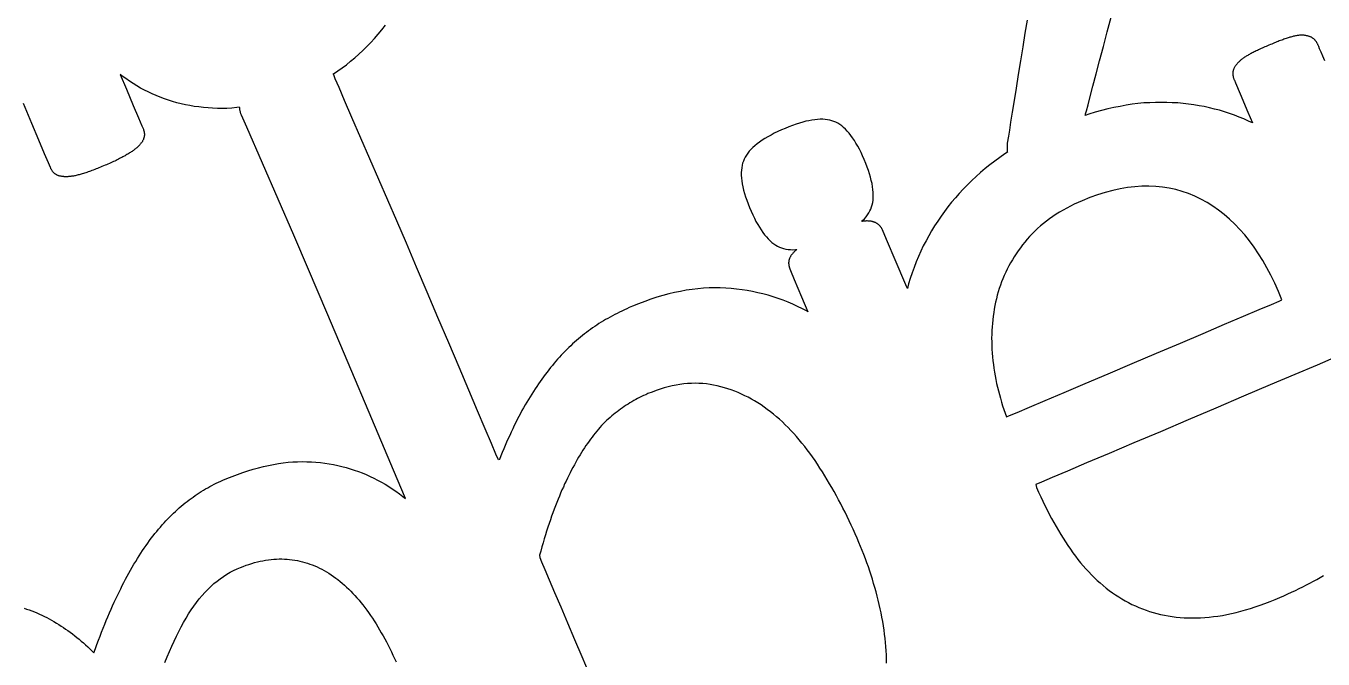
# Model space of a CAD drawing. Header units: millimetres. Extents: x 47 to 159, y 49 to 299.
# Drawn here: x 96.38 to 108.42, y 166.76 to 172.63 of the extents above; entities that cross this region are included whole.
import ezdxf

# ---------------------------------------------------------------- set-up
doc = ezdxf.new("R2010")
doc.units = ezdxf.units.MM

# ---------------------------------------------------------------- blocks, each defined once
blk = doc.blocks.new('angel 01')
for points in [[(-14.228, 123.505), (-14.246, 123.548), (-14.262, 123.585), (-14.275, 123.615), (-14.284, 123.637), (-14.29, 123.649), (-14.291, 123.653), (-14.293, 123.658), (-14.295, 123.662), (-14.298, 123.667), (-14.3, 123.671), (-14.302, 123.675), (-14.305, 123.679), (-14.307, 123.683), (-14.31, 123.686), (-14.313, 123.69), (-14.315, 123.693), (-14.318, 123.696), (-14.321, 123.699), (-14.324, 123.702), (-14.327, 123.705), (-14.33, 123.708), (-14.334, 123.711), (-14.337, 123.713), (-14.34, 123.715), (-14.344, 123.718), (-14.348, 123.72), (-14.351, 123.722), (-14.355, 123.724), (-14.359, 123.726), (-14.364, 123.727), (-14.368, 123.729), (-14.373, 123.731), (-14.377, 123.732), (-14.382, 123.734), (-14.387, 123.735), (-14.392, 123.736), (-14.397, 123.737), (-14.402, 123.738), (-14.408, 123.739), (-14.413, 123.74), (-14.419, 123.741), (-14.425, 123.741), (-14.431, 123.742), (-14.437, 123.742), (-14.443, 123.742), (-14.45, 123.742), (-14.456, 123.742), (-14.463, 123.741), (-14.47, 123.74), (-14.477, 123.739), (-14.485, 123.738), (-14.492, 123.737), (-14.5, 123.736), (-14.508, 123.734), (-14.516, 123.732), (-14.524, 123.73), (-14.532, 123.728), (-14.541, 123.725), (-14.55, 123.723), (-14.559, 123.72), (-14.568, 123.717), (-14.577, 123.714), (-14.587, 123.711), (-14.597, 123.707), (-14.607, 123.704), (-14.617, 123.7), (-14.627, 123.696), (-14.638, 123.692), (-14.649, 123.688), (-14.66, 123.684), (-14.672, 123.679), (-14.683, 123.675), (-14.695, 123.67), (-14.707, 123.665), (-14.719, 123.66), (-14.732, 123.655), (-14.745, 123.649), (-14.758, 123.644), (-14.771, 123.638), (-14.783, 123.633), (-14.796, 123.627), (-14.808, 123.622), (-14.819, 123.617), (-14.831, 123.611), (-14.842, 123.606), (-14.853, 123.601), (-14.863, 123.596), (-14.873, 123.591), (-14.883, 123.586), (-14.892, 123.582), (-14.901, 123.577), (-14.91, 123.572), (-14.919, 123.568), (-14.927, 123.563), (-14.935, 123.559), (-14.942, 123.555), (-14.95, 123.55), (-14.957, 123.546), (-14.964, 123.542), (-14.971, 123.537), (-14.978, 123.533), (-14.984, 123.528), (-14.99, 123.523), (-14.996, 123.519), (-15.002, 123.514), (-15.008, 123.51), (-15.013, 123.505), (-15.018, 123.5), (-15.023, 123.495), (-15.028, 123.491), (-15.033, 123.486), (-15.037, 123.481), (-15.041, 123.476), (-15.045, 123.471), (-15.049, 123.467), (-15.052, 123.462), (-15.056, 123.457), (-15.059, 123.453), (-15.062, 123.448), (-15.064, 123.444), (-15.067, 123.439), (-15.069, 123.435), (-15.071, 123.43), (-15.073, 123.426), (-15.075, 123.422), (-15.076, 123.418), (-15.077, 123.413), (-15.078, 123.409), (-15.079, 123.405), (-15.08, 123.401), (-15.08, 123.397), (-15.08, 123.393), (-15.08, 123.389), (-15.08, 123.385), (-15.08, 123.381), (-15.08, 123.377), (-15.08, 123.373), (-15.079, 123.368), (-15.078, 123.364), (-15.078, 123.36), (-15.077, 123.356), (-15.076, 123.351), (-15.074, 123.347), (-15.073, 123.342), (-15.071, 123.338), (-15.07, 123.333), (-15.068, 123.329), (-15.066, 123.324), (-15.056, 123.3), (-15.013, 123.199), (-14.94, 123.027), (-14.899, 122.929), (-14.934, 122.946), (-14.977, 122.965), (-15.021, 122.983), (-15.066, 123), (-15.111, 123.016), (-15.157, 123.031), (-15.203, 123.045), (-15.25, 123.057), (-15.297, 123.068), (-15.345, 123.079), (-15.393, 123.088), (-15.442, 123.096), (-15.491, 123.102), (-15.541, 123.108), (-15.592, 123.113), (-15.643, 123.116), (-15.694, 123.118), (-15.746, 123.119), (-15.799, 123.119), (-15.852, 123.116), (-15.906, 123.113), (-15.961, 123.107), (-16.015, 123.101), (-16.071, 123.092), (-16.127, 123.082), (-16.184, 123.071), (-16.241, 123.058), (-16.299, 123.043), (-16.357, 123.027), (-16.416, 123.009), (-16.45, 122.998), (-16.448, 123.004), (-16.446, 123.012), (-16.439, 123.041), (-16.424, 123.097), (-16.403, 123.174), (-16.378, 123.27), (-16.348, 123.382), (-16.316, 123.505), (-16.281, 123.636), (-16.245, 123.772), (-16.209, 123.909)], [(-16.99, 123.882), (-17.01, 123.761), (-17.03, 123.635), (-17.051, 123.505), (-17.071, 123.377), (-17.091, 123.252), (-17.11, 123.135), (-17.127, 123.028), (-17.142, 122.935), (-17.154, 122.86), (-17.163, 122.805), (-17.168, 122.775), (-17.169, 122.766), (-17.171, 122.758), (-17.172, 122.75), (-17.173, 122.743), (-17.173, 122.735), (-17.174, 122.728), (-17.175, 122.72), (-17.175, 122.713), (-17.175, 122.707), (-17.175, 122.7), (-17.175, 122.693), (-17.175, 122.687), (-17.175, 122.681), (-17.175, 122.675), (-17.174, 122.669), (-17.173, 122.664), (-17.172, 122.658), (-17.172, 122.656), (-17.195, 122.641), (-17.242, 122.609), (-17.288, 122.575), (-17.334, 122.541), (-17.378, 122.505), (-17.421, 122.469), (-17.462, 122.432), (-17.503, 122.394), (-17.543, 122.355), (-17.581, 122.315), (-17.619, 122.275), (-17.655, 122.234), (-17.69, 122.192), (-17.724, 122.15), (-17.757, 122.107), (-17.788, 122.063), (-17.818, 122.018), (-17.847, 121.973), (-17.875, 121.928), (-17.902, 121.881), (-17.927, 121.834), (-17.952, 121.787), (-17.975, 121.738), (-17.997, 121.689), (-18.018, 121.64), (-18.037, 121.589), (-18.055, 121.538), (-18.073, 121.487), (-18.089, 121.435), (-18.1, 121.392), (-18.115, 121.427), (-18.213, 121.658), (-18.284, 121.826), (-18.324, 121.92), (-18.332, 121.938), (-18.334, 121.942), (-18.336, 121.946), (-18.338, 121.95), (-18.34, 121.954), (-18.343, 121.957), (-18.345, 121.961), (-18.348, 121.965), (-18.35, 121.968), (-18.353, 121.971), (-18.356, 121.975), (-18.359, 121.978), (-18.362, 121.981), (-18.366, 121.984), (-18.369, 121.987), (-18.373, 121.989), (-18.376, 121.992), (-18.38, 121.995), (-18.384, 121.997), (-18.388, 122), (-18.392, 122.002), (-18.396, 122.004), (-18.401, 122.006), (-18.406, 122.008), (-18.41, 122.009), (-18.415, 122.011), (-18.42, 122.012), (-18.425, 122.014), (-18.431, 122.015), (-18.436, 122.016), (-18.442, 122.016), (-18.447, 122.017), (-18.453, 122.018), (-18.459, 122.018), (-18.465, 122.018), (-18.472, 122.019), (-18.478, 122.019), (-18.485, 122.018), (-18.492, 122.018), (-18.499, 122.018), (-18.506, 122.017), (-18.513, 122.016), (-18.521, 122.015), (-18.524, 122.015), (-18.515, 122.023), (-18.499, 122.04), (-18.483, 122.058), (-18.47, 122.076), (-18.458, 122.094), (-18.448, 122.112), (-18.439, 122.13), (-18.432, 122.149), (-18.427, 122.169), (-18.422, 122.191), (-18.419, 122.212), (-18.417, 122.235), (-18.417, 122.259), (-18.418, 122.284), (-18.42, 122.31), (-18.424, 122.337), (-18.428, 122.365), (-18.435, 122.394), (-18.442, 122.424), (-18.451, 122.455), (-18.462, 122.486), (-18.473, 122.519), (-18.486, 122.553), (-18.5, 122.588), (-18.515, 122.622), (-18.53, 122.654), (-18.545, 122.684), (-18.561, 122.713), (-18.577, 122.741), (-18.592, 122.766), (-18.609, 122.79), (-18.625, 122.813), (-18.641, 122.834), (-18.658, 122.853), (-18.675, 122.871), (-18.692, 122.887), (-18.709, 122.901), (-18.727, 122.914), (-18.745, 122.925), (-18.763, 122.935), (-18.781, 122.942), (-18.8, 122.949), (-18.819, 122.954), (-18.84, 122.958), (-18.862, 122.961), (-18.885, 122.962), (-18.908, 122.962), (-18.933, 122.961), (-18.959, 122.958), (-18.985, 122.954), (-19.013, 122.949), (-19.041, 122.943), (-19.071, 122.935), (-19.101, 122.927), (-19.133, 122.916), (-19.166, 122.905), (-19.199, 122.892), (-19.234, 122.878), (-19.269, 122.863), (-19.303, 122.848), (-19.335, 122.832), (-19.365, 122.816), (-19.394, 122.8), (-19.422, 122.784), (-19.447, 122.768), (-19.471, 122.751), (-19.494, 122.734), (-19.514, 122.717), (-19.534, 122.7), (-19.551, 122.683), (-19.567, 122.665), (-19.581, 122.648), (-19.594, 122.63), (-19.605, 122.612), (-19.614, 122.593), (-19.622, 122.575), (-19.629, 122.555), (-19.634, 122.535), (-19.637, 122.513), (-19.64, 122.491), (-19.641, 122.467), (-19.641, 122.443), (-19.639, 122.417), (-19.636, 122.391), (-19.632, 122.363), (-19.626, 122.335), (-19.619, 122.306), (-19.611, 122.275), (-19.602, 122.244), (-19.591, 122.212), (-19.578, 122.179), (-19.565, 122.144), (-19.55, 122.11), (-19.535, 122.077), (-19.52, 122.045), (-19.505, 122.015), (-19.489, 121.987), (-19.473, 121.961), (-19.457, 121.936), (-19.441, 121.913), (-19.425, 121.891), (-19.408, 121.871), (-19.391, 121.852), (-19.374, 121.835), (-19.357, 121.82), (-19.34, 121.807), (-19.322, 121.795), (-19.304, 121.784), (-19.286, 121.776), (-19.268, 121.769), (-19.248, 121.763), (-19.228, 121.758), (-19.207, 121.755), (-19.185, 121.753), (-19.162, 121.752), (-19.137, 121.753), (-19.127, 121.754), (-19.127, 121.754), (-19.133, 121.749), (-19.138, 121.744), (-19.144, 121.739), (-19.149, 121.734), (-19.153, 121.73), (-19.158, 121.725), (-19.162, 121.72), (-19.166, 121.715), (-19.17, 121.711), (-19.174, 121.706), (-19.177, 121.701), (-19.181, 121.697), (-19.184, 121.692), (-19.186, 121.687), (-19.189, 121.683), (-19.191, 121.678), (-19.193, 121.674), (-19.195, 121.669), (-19.196, 121.665), (-19.198, 121.66), (-19.199, 121.656), (-19.2, 121.651), (-19.2, 121.647), (-19.201, 121.643), (-19.201, 121.638), (-19.202, 121.634), (-19.202, 121.629), (-19.202, 121.625), (-19.201, 121.621), (-19.201, 121.616), (-19.201, 121.612), (-19.2, 121.608), (-19.199, 121.604), (-19.198, 121.599), (-19.197, 121.595), (-19.196, 121.591), (-19.195, 121.587), (-19.194, 121.582), (-19.192, 121.578), (-19.191, 121.574), (-19.185, 121.561), (-19.149, 121.476), (-19.081, 121.316), (-19.023, 121.178), (-19.03, 121.183), (-19.074, 121.205), (-19.118, 121.227), (-19.162, 121.247), (-19.207, 121.266), (-19.253, 121.284), (-19.299, 121.3), (-19.345, 121.316), (-19.392, 121.33), (-19.44, 121.343), (-19.488, 121.354), (-19.536, 121.365), (-19.585, 121.374), (-19.634, 121.382), (-19.684, 121.388), (-19.735, 121.394), (-19.785, 121.397), (-19.836, 121.399), (-19.888, 121.4), (-19.94, 121.398), (-19.992, 121.395), (-20.045, 121.391), (-20.098, 121.384), (-20.152, 121.376), (-20.205, 121.366), (-20.26, 121.355), (-20.314, 121.342), (-20.369, 121.327), (-20.425, 121.311), (-20.481, 121.293), (-20.537, 121.273), (-20.594, 121.251), (-20.651, 121.228), (-20.681, 121.216), (-20.704, 121.205), (-20.726, 121.195), (-20.749, 121.184), (-20.771, 121.173), (-20.794, 121.162), (-20.815, 121.151), (-20.837, 121.14), (-20.858, 121.128), (-20.879, 121.116), (-20.9, 121.104), (-20.921, 121.092), (-20.941, 121.08), (-20.962, 121.067), (-20.981, 121.054), (-21.001, 121.041), (-21.021, 121.028), (-21.04, 121.014), (-21.059, 121), (-21.078, 120.986), (-21.096, 120.972), (-21.115, 120.957), (-21.133, 120.942), (-21.152, 120.927), (-21.17, 120.911), (-21.188, 120.895), (-21.206, 120.879), (-21.224, 120.862), (-21.241, 120.845), (-21.259, 120.828), (-21.276, 120.811), (-21.294, 120.793), (-21.311, 120.775), (-21.328, 120.756), (-21.345, 120.737), (-21.361, 120.718), (-21.378, 120.699), (-21.394, 120.679), (-21.411, 120.659), (-21.427, 120.639), (-21.443, 120.618), (-21.46, 120.596), (-21.476, 120.575), (-21.492, 120.553), (-21.508, 120.531), (-21.523, 120.508), (-21.539, 120.485), (-21.555, 120.461), (-21.57, 120.438), (-21.585, 120.413), (-21.601, 120.389), (-21.616, 120.364), (-21.631, 120.339), (-21.646, 120.313), (-21.661, 120.287), (-21.676, 120.26), (-21.69, 120.233), (-21.705, 120.206), (-21.719, 120.178), (-21.734, 120.15), (-21.748, 120.121), (-21.762, 120.091), (-21.776, 120.062), (-21.79, 120.031), (-21.804, 120.001), (-21.818, 119.969), (-21.832, 119.938), (-21.845, 119.906), (-21.859, 119.873), (-21.872, 119.84), (-21.885, 119.807), (-21.895, 119.803), (-21.918, 119.857), (-21.96, 119.955), (-22.017, 120.091), (-22.088, 120.258), (-22.17, 120.451), (-22.26, 120.664), (-22.356, 120.89), (-22.456, 121.124), (-22.556, 121.36), (-22.654, 121.592), (-22.748, 121.814), (-22.836, 122.019), (-23.256, 122.98), (-23.322, 123.135), (-23.373, 123.256), (-23.408, 123.338), (-23.423, 123.373), (-23.425, 123.378), (-23.427, 123.382), (-23.426, 123.383), (-23.385, 123.41), (-23.345, 123.439), (-23.305, 123.468), (-23.266, 123.5), (-23.227, 123.532), (-23.189, 123.566), (-23.152, 123.6), (-23.115, 123.636), (-23.079, 123.674), (-23.044, 123.712), (-23.009, 123.752), (-22.975, 123.793), (-22.941, 123.836)], [(-26.296, 118.428), (-26.272, 118.42), (-26.248, 118.412), (-26.224, 118.403), (-26.2, 118.394), (-26.177, 118.384), (-26.153, 118.374), (-26.13, 118.363), (-26.107, 118.352), (-26.085, 118.341), (-26.062, 118.329), (-26.04, 118.317), (-26.018, 118.304), (-25.996, 118.291), (-25.974, 118.277), (-25.952, 118.263), (-25.931, 118.249), (-25.91, 118.235), (-25.889, 118.22), (-25.868, 118.205), (-25.847, 118.189), (-25.826, 118.173), (-25.806, 118.157), (-25.785, 118.14), (-25.765, 118.123), (-25.745, 118.106), (-25.725, 118.088), (-25.705, 118.07), (-25.686, 118.052), (-25.666, 118.033), (-25.647, 118.015), (-25.633, 118.055), (-25.619, 118.093), (-25.605, 118.132), (-25.591, 118.169), (-25.576, 118.206), (-25.562, 118.243), (-25.547, 118.279), (-25.533, 118.315), (-25.518, 118.349), (-25.504, 118.384), (-25.489, 118.418), (-25.474, 118.451), (-25.459, 118.484), (-25.444, 118.516), (-25.429, 118.547), (-25.414, 118.578), (-25.399, 118.609), (-25.384, 118.639), (-25.369, 118.668), (-25.354, 118.697), (-25.338, 118.726), (-25.323, 118.754), (-25.307, 118.782), (-25.292, 118.809), (-25.276, 118.836), (-25.26, 118.862), (-25.244, 118.888), (-25.228, 118.913), (-25.212, 118.938), (-25.196, 118.962), (-25.18, 118.986), (-25.164, 119.009), (-25.147, 119.032), (-25.131, 119.055), (-25.115, 119.077), (-25.098, 119.098), (-25.081, 119.12), (-25.064, 119.14), (-25.047, 119.161), (-25.031, 119.181), (-25.013, 119.2), (-24.996, 119.22), (-24.979, 119.238), (-24.962, 119.257), (-24.944, 119.275), (-24.927, 119.292), (-24.909, 119.309), (-24.891, 119.326), (-24.873, 119.342), (-24.856, 119.358), (-24.837, 119.374), (-24.819, 119.389), (-24.801, 119.404), (-24.783, 119.418), (-24.764, 119.432), (-24.746, 119.446), (-24.727, 119.459), (-24.708, 119.472), (-24.689, 119.485), (-24.67, 119.498), (-24.651, 119.51), (-24.631, 119.522), (-24.612, 119.534), (-24.592, 119.545), (-24.572, 119.556), (-24.552, 119.567), (-24.532, 119.577), (-24.512, 119.587), (-24.491, 119.597), (-24.47, 119.606), (-24.45, 119.616), (-24.415, 119.63), (-24.365, 119.65), (-24.315, 119.669), (-24.266, 119.687), (-24.218, 119.703), (-24.169, 119.717), (-24.122, 119.73), (-24.075, 119.742), (-24.028, 119.753), (-23.982, 119.762), (-23.936, 119.77), (-23.891, 119.776), (-23.846, 119.781), (-23.802, 119.785), (-23.758, 119.787), (-23.715, 119.788), (-23.672, 119.787), (-23.63, 119.786), (-23.588, 119.782), (-23.546, 119.778), (-23.505, 119.773), (-23.465, 119.767), (-23.425, 119.76), (-23.385, 119.751), (-23.346, 119.742), (-23.308, 119.732), (-23.269, 119.721), (-23.232, 119.709), (-23.194, 119.696), (-23.158, 119.682), (-23.121, 119.667), (-23.085, 119.651), (-23.05, 119.634), (-23.015, 119.616), (-22.98, 119.598), (-22.946, 119.578), (-22.912, 119.557), (-22.879, 119.535), (-22.846, 119.513), (-22.813, 119.489), (-22.781, 119.465), (-22.756, 119.445), (-22.834, 119.628), (-23.07, 120.183), (-23.29, 120.702), (-23.488, 121.169), (-23.658, 121.569), (-23.793, 121.888), (-24.23, 122.888), (-24.277, 123), (-24.283, 123.013), (-24.285, 123.017), (-24.286, 123.022), (-24.288, 123.027), (-24.289, 123.031), (-24.291, 123.036), (-24.292, 123.04), (-24.293, 123.045), (-24.294, 123.049), (-24.294, 123.054), (-24.295, 123.059), (-24.295, 123.063), (-24.295, 123.067), (-24.296, 123.072), (-24.296, 123.073), (-24.323, 123.07), (-24.369, 123.066), (-24.414, 123.063), (-24.458, 123.062), (-24.502, 123.063), (-24.546, 123.064), (-24.589, 123.067), (-24.632, 123.071), (-24.674, 123.076), (-24.716, 123.082), (-24.757, 123.089), (-24.797, 123.097), (-24.838, 123.106), (-24.877, 123.116), (-24.917, 123.127), (-24.956, 123.139), (-24.994, 123.152), (-25.032, 123.166), (-25.069, 123.181), (-25.106, 123.198), (-25.143, 123.215), (-25.179, 123.233), (-25.214, 123.252), (-25.249, 123.273), (-25.284, 123.294), (-25.318, 123.316), (-25.352, 123.339), (-25.385, 123.363), (-25.404, 123.377), (-25.346, 123.242), (-25.282, 123.091), (-25.233, 122.975), (-25.202, 122.901), (-25.191, 122.875), (-25.189, 122.871), (-25.187, 122.866), (-25.186, 122.862), (-25.184, 122.857), (-25.183, 122.852), (-25.182, 122.848), (-25.181, 122.843), (-25.18, 122.839), (-25.18, 122.834), (-25.179, 122.83), (-25.179, 122.826), (-25.179, 122.821), (-25.179, 122.817), (-25.179, 122.813), (-25.18, 122.808), (-25.18, 122.804), (-25.181, 122.8), (-25.182, 122.796), (-25.183, 122.792), (-25.184, 122.787), (-25.186, 122.783), (-25.187, 122.779), (-25.189, 122.774), (-25.191, 122.77), (-25.193, 122.766), (-25.196, 122.761), (-25.198, 122.757), (-25.201, 122.753), (-25.204, 122.748), (-25.207, 122.744), (-25.211, 122.739), (-25.214, 122.735), (-25.218, 122.73), (-25.222, 122.726), (-25.226, 122.721), (-25.23, 122.717), (-25.234, 122.712), (-25.239, 122.708), (-25.244, 122.703), (-25.249, 122.698), (-25.255, 122.693), (-25.261, 122.689), (-25.267, 122.684), (-25.273, 122.679), (-25.279, 122.674), (-25.286, 122.669), (-25.293, 122.664), (-25.301, 122.66), (-25.308, 122.655), (-25.316, 122.65), (-25.324, 122.645), (-25.332, 122.639), (-25.341, 122.634), (-25.35, 122.629), (-25.359, 122.624), (-25.368, 122.619), (-25.378, 122.614), (-25.388, 122.608), (-25.398, 122.603), (-25.409, 122.597), (-25.42, 122.592), (-25.431, 122.587), (-25.442, 122.581), (-25.454, 122.575), (-25.466, 122.57), (-25.479, 122.564), (-25.491, 122.558), (-25.504, 122.553), (-25.517, 122.547), (-25.531, 122.541), (-25.544, 122.535), (-25.559, 122.529), (-25.573, 122.523), (-25.587, 122.517), (-25.601, 122.512), (-25.614, 122.506), (-25.628, 122.501), (-25.64, 122.496), (-25.653, 122.491), (-25.666, 122.487), (-25.678, 122.482), (-25.69, 122.478), (-25.701, 122.474), (-25.712, 122.47), (-25.724, 122.466), (-25.734, 122.463), (-25.745, 122.459), (-25.755, 122.456), (-25.765, 122.453), (-25.775, 122.451), (-25.785, 122.448), (-25.794, 122.446), (-25.803, 122.443), (-25.812, 122.441), (-25.821, 122.439), (-25.829, 122.438), (-25.838, 122.436), (-25.846, 122.435), (-25.854, 122.433), (-25.861, 122.432), (-25.869, 122.431), (-25.876, 122.43), (-25.884, 122.43), (-25.89, 122.429), (-25.897, 122.429), (-25.904, 122.429), (-25.91, 122.429), (-25.916, 122.429), (-25.922, 122.429), (-25.928, 122.43), (-25.934, 122.43), (-25.94, 122.431), (-25.945, 122.432), (-25.95, 122.433), (-25.955, 122.434), (-25.96, 122.435), (-25.965, 122.436), (-25.97, 122.437), (-25.975, 122.439), (-25.979, 122.44), (-25.983, 122.442), (-25.988, 122.444), (-25.992, 122.446), (-25.996, 122.448), (-25.999, 122.45), (-26.003, 122.453), (-26.006, 122.455), (-26.01, 122.457), (-26.013, 122.46), (-26.016, 122.463), (-26.02, 122.466), (-26.023, 122.469), (-26.026, 122.472), (-26.028, 122.476), (-26.031, 122.479), (-26.034, 122.483), (-26.036, 122.487), (-26.039, 122.491), (-26.041, 122.495), (-26.044, 122.499), (-26.046, 122.504), (-26.048, 122.508), (-26.051, 122.515), (-26.069, 122.557), (-26.105, 122.643), (-26.158, 122.767), (-26.224, 122.924), (-26.302, 123.107)], [(-24.988, 117.925), (-24.967, 117.977), (-24.946, 118.027), (-24.925, 118.076), (-24.903, 118.123), (-24.881, 118.169), (-24.859, 118.213), (-24.837, 118.256), (-24.815, 118.297), (-24.792, 118.337), (-24.769, 118.375), (-24.745, 118.412), (-24.721, 118.448), (-24.696, 118.482), (-24.67, 118.514), (-24.644, 118.545), (-24.618, 118.575), (-24.59, 118.603), (-24.562, 118.63), (-24.534, 118.656), (-24.505, 118.68), (-24.475, 118.702), (-24.445, 118.723), (-24.414, 118.743), (-24.383, 118.761), (-24.351, 118.778), (-24.318, 118.793), (-24.289, 118.806), (-24.262, 118.816), (-24.236, 118.826), (-24.209, 118.835), (-24.183, 118.843), (-24.157, 118.851), (-24.131, 118.858), (-24.106, 118.864), (-24.08, 118.869), (-24.054, 118.874), (-24.029, 118.877), (-24.004, 118.88), (-23.979, 118.883), (-23.954, 118.884), (-23.929, 118.885), (-23.905, 118.885), (-23.88, 118.884), (-23.856, 118.883), (-23.832, 118.881), (-23.808, 118.878), (-23.784, 118.874), (-23.76, 118.87), (-23.737, 118.865), (-23.713, 118.859), (-23.69, 118.853), (-23.667, 118.846), (-23.644, 118.838), (-23.622, 118.83), (-23.599, 118.821), (-23.577, 118.811), (-23.555, 118.8), (-23.533, 118.789), (-23.511, 118.778), (-23.489, 118.765), (-23.468, 118.752), (-23.446, 118.738), (-23.425, 118.723), (-23.404, 118.708), (-23.384, 118.693), (-23.363, 118.676), (-23.343, 118.659), (-23.323, 118.642), (-23.303, 118.624), (-23.283, 118.605), (-23.264, 118.586), (-23.245, 118.566), (-23.226, 118.546), (-23.207, 118.525), (-23.188, 118.503), (-23.17, 118.481), (-23.152, 118.458), (-23.134, 118.435), (-23.116, 118.411), (-23.099, 118.387), (-23.081, 118.361), (-23.064, 118.336), (-23.047, 118.31), (-23.03, 118.283), (-23.014, 118.257), (-22.997, 118.229), (-22.981, 118.201), (-22.965, 118.173), (-22.949, 118.144), (-22.934, 118.115), (-22.918, 118.085), (-22.903, 118.055), (-22.888, 118.025), (-22.873, 117.994), (-22.858, 117.962), (-22.844, 117.93)], [(-14.121, 120.758), (-14.298, 120.683), (-14.505, 120.595), (-14.734, 120.498), (-14.98, 120.393), (-15.237, 120.284), (-15.496, 120.174), (-15.752, 120.065), (-15.999, 119.961), (-16.229, 119.863), (-16.437, 119.775), (-16.615, 119.699), (-16.757, 119.639), (-16.856, 119.597), (-16.907, 119.575), (-16.901, 119.548), (-16.882, 119.505), (-16.863, 119.462), (-16.843, 119.421), (-16.824, 119.38), (-16.804, 119.34), (-16.783, 119.3), (-16.763, 119.261), (-16.742, 119.223), (-16.721, 119.185), (-16.699, 119.149), (-16.677, 119.113), (-16.655, 119.077), (-16.633, 119.043), (-16.61, 119.009), (-16.587, 118.976), (-16.564, 118.943), (-16.541, 118.911), (-16.517, 118.88), (-16.493, 118.85), (-16.468, 118.82), (-16.443, 118.792), (-16.417, 118.764), (-16.391, 118.737), (-16.365, 118.711), (-16.338, 118.686), (-16.311, 118.662), (-16.283, 118.638), (-16.255, 118.615), (-16.227, 118.593), (-16.198, 118.572), (-16.169, 118.552), (-16.139, 118.533), (-16.109, 118.514), (-16.078, 118.497), (-16.047, 118.48), (-16.016, 118.464), (-15.984, 118.449), (-15.952, 118.435), (-15.919, 118.422), (-15.886, 118.409), (-15.853, 118.398), (-15.819, 118.388), (-15.784, 118.379), (-15.75, 118.37), (-15.714, 118.363), (-15.679, 118.357), (-15.643, 118.351), (-15.607, 118.346), (-15.57, 118.343), (-15.533, 118.34), (-15.495, 118.339), (-15.457, 118.338), (-15.418, 118.338), (-15.38, 118.339), (-15.34, 118.342), (-15.3, 118.345), (-15.26, 118.35), (-15.219, 118.355), (-15.177, 118.362), (-15.135, 118.37), (-15.093, 118.379), (-15.05, 118.389), (-15.007, 118.4), (-14.963, 118.413), (-14.918, 118.426), (-14.873, 118.44), (-14.828, 118.456), (-14.782, 118.473), (-14.735, 118.491), (-14.688, 118.51), (-14.644, 118.528), (-14.607, 118.544), (-14.571, 118.56), (-14.535, 118.577), (-14.5, 118.593), (-14.465, 118.61), (-14.431, 118.627), (-14.398, 118.644), (-14.365, 118.661), (-14.333, 118.678), (-14.301, 118.695), (-14.27, 118.713), (-14.24, 118.731)], [(-18.293, 117.92), (-18.293, 117.958), (-18.294, 117.995), (-18.296, 118.033), (-18.299, 118.072), (-18.302, 118.11), (-18.306, 118.148), (-18.311, 118.187), (-18.316, 118.226), (-18.322, 118.265), (-18.329, 118.305), (-18.336, 118.344), (-18.344, 118.384), (-18.353, 118.423), (-18.361, 118.463), (-18.371, 118.502), (-18.381, 118.541), (-18.391, 118.58), (-18.402, 118.619), (-18.413, 118.658), (-18.424, 118.696), (-18.437, 118.735), (-18.449, 118.773), (-18.462, 118.811), (-18.475, 118.849), (-18.489, 118.887), (-18.504, 118.925), (-18.518, 118.963), (-18.534, 119), (-18.549, 119.038), (-18.567, 119.079), (-18.585, 119.119), (-18.603, 119.16), (-18.621, 119.199), (-18.64, 119.239), (-18.659, 119.278), (-18.678, 119.318), (-18.698, 119.356), (-18.718, 119.395), (-18.738, 119.433), (-18.759, 119.471), (-18.779, 119.509), (-18.801, 119.546), (-18.822, 119.583), (-18.844, 119.62), (-18.866, 119.656), (-18.888, 119.693), (-18.911, 119.728), (-18.934, 119.764), (-18.957, 119.798), (-18.981, 119.832), (-19.004, 119.865), (-19.029, 119.897), (-19.053, 119.929), (-19.078, 119.96), (-19.103, 119.99), (-19.128, 120.019), (-19.154, 120.048), (-19.18, 120.075), (-19.207, 120.103), (-19.233, 120.129), (-19.26, 120.155), (-19.288, 120.18), (-19.315, 120.204), (-19.343, 120.227), (-19.371, 120.25), (-19.4, 120.272), (-19.429, 120.293), (-19.458, 120.313), (-19.487, 120.332), (-19.517, 120.35), (-19.547, 120.367), (-19.578, 120.384), (-19.608, 120.399), (-19.639, 120.414), (-19.67, 120.427), (-19.702, 120.44), (-19.734, 120.452), (-19.766, 120.463), (-19.798, 120.473), (-19.831, 120.482), (-19.864, 120.49), (-19.898, 120.497), (-19.931, 120.503), (-19.965, 120.508), (-19.999, 120.511), (-20.034, 120.513), (-20.068, 120.514), (-20.103, 120.513), (-20.139, 120.511), (-20.174, 120.508), (-20.21, 120.503), (-20.246, 120.497), (-20.282, 120.49), (-20.319, 120.481), (-20.356, 120.471), (-20.393, 120.46), (-20.431, 120.447), (-20.468, 120.433), (-20.507, 120.418), (-20.528, 120.408), (-20.547, 120.4), (-20.566, 120.391), (-20.584, 120.382), (-20.603, 120.373), (-20.621, 120.363), (-20.639, 120.353), (-20.657, 120.343), (-20.675, 120.332), (-20.692, 120.321), (-20.71, 120.31), (-20.727, 120.299), (-20.744, 120.287), (-20.761, 120.275), (-20.778, 120.263), (-20.794, 120.25), (-20.811, 120.237), (-20.827, 120.224), (-20.843, 120.211), (-20.859, 120.197), (-20.875, 120.182), (-20.891, 120.168), (-20.906, 120.152), (-20.922, 120.137), (-20.937, 120.121), (-20.952, 120.104), (-20.967, 120.087), (-20.982, 120.07), (-20.997, 120.052), (-21.011, 120.034), (-21.026, 120.015), (-21.04, 119.996), (-21.054, 119.977), (-21.068, 119.957), (-21.082, 119.937), (-21.096, 119.916), (-21.11, 119.895), (-21.123, 119.873), (-21.137, 119.851), (-21.15, 119.829), (-21.164, 119.806), (-21.177, 119.782), (-21.19, 119.759), (-21.203, 119.734), (-21.216, 119.71), (-21.229, 119.685), (-21.242, 119.659), (-21.255, 119.633), (-21.267, 119.607), (-21.28, 119.58), (-21.292, 119.552), (-21.305, 119.525), (-21.317, 119.496), (-21.329, 119.467), (-21.341, 119.438), (-21.354, 119.408), (-21.365, 119.377), (-21.377, 119.346), (-21.389, 119.314), (-21.401, 119.281), (-21.412, 119.248), (-21.424, 119.214), (-21.435, 119.179), (-21.447, 119.144), (-21.458, 119.108), (-21.469, 119.072), (-21.48, 119.034), (-21.491, 118.997), (-21.502, 118.958), (-21.512, 118.919), (-21.511, 118.899), (-21.494, 118.858), (-21.464, 118.787), (-21.423, 118.691), (-21.373, 118.574), (-21.316, 118.44), (-21.254, 118.294), (-21.189, 118.139), (-21.121, 117.98), (-21.054, 117.821)]]:
    blk.add_lwpolyline(points)
blk.add_lwpolyline([(-14.625, 121.287), (-14.657, 121.366), (-14.691, 121.442), (-14.727, 121.515), (-14.764, 121.585), (-14.802, 121.652), (-14.842, 121.715), (-14.883, 121.776), (-14.926, 121.834), (-14.97, 121.889), (-15.016, 121.941), (-15.063, 121.99), (-15.112, 122.036), (-15.162, 122.079), (-15.213, 122.119), (-15.266, 122.156), (-15.32, 122.19), (-15.376, 122.221), (-15.433, 122.248), (-15.491, 122.273), (-15.55, 122.293), (-15.61, 122.31), (-15.671, 122.324), (-15.733, 122.334), (-15.796, 122.34), (-15.86, 122.343), (-15.924, 122.342), (-15.99, 122.337), (-16.057, 122.329), (-16.125, 122.318), (-16.194, 122.303), (-16.264, 122.284), (-16.335, 122.262), (-16.406, 122.236), (-16.479, 122.207), (-16.516, 122.191), (-16.553, 122.174), (-16.588, 122.156), (-16.622, 122.138), (-16.656, 122.12), (-16.688, 122.1), (-16.72, 122.081), (-16.751, 122.06), (-16.781, 122.039), (-16.81, 122.018), (-16.838, 121.995), (-16.866, 121.973), (-16.892, 121.949), (-16.917, 121.925), (-16.942, 121.901), (-16.966, 121.875), (-16.988, 121.85), (-17.01, 121.823), (-17.031, 121.797), (-17.052, 121.77), (-17.072, 121.743), (-17.09, 121.715), (-17.109, 121.687), (-17.126, 121.659), (-17.142, 121.631), (-17.158, 121.602), (-17.173, 121.573), (-17.188, 121.544), (-17.201, 121.514), (-17.214, 121.484), (-17.226, 121.454), (-17.237, 121.423), (-17.247, 121.392), (-17.257, 121.361), (-17.266, 121.33), (-17.274, 121.298), (-17.281, 121.266), (-17.288, 121.234), (-17.294, 121.201), (-17.299, 121.169), (-17.304, 121.136), (-17.308, 121.103), (-17.311, 121.069), (-17.314, 121.036), (-17.316, 121.002), (-17.317, 120.968), (-17.318, 120.933), (-17.317, 120.899), (-17.317, 120.864), (-17.315, 120.829), (-17.313, 120.794), (-17.31, 120.758), (-17.306, 120.723), (-17.302, 120.688), (-17.297, 120.653), (-17.292, 120.618), (-17.286, 120.583), (-17.279, 120.548), (-17.272, 120.513), (-17.264, 120.478), (-17.255, 120.444), (-17.246, 120.409), (-17.237, 120.375), (-17.226, 120.34), (-17.216, 120.306), (-17.204, 120.271), (-17.192, 120.237), (-17.179, 120.203), (-17.154, 120.214), (-17.081, 120.244), (-16.968, 120.292), (-16.821, 120.355), (-16.646, 120.429), (-16.449, 120.513), (-16.236, 120.603), (-16.014, 120.697), (-15.789, 120.793), (-15.567, 120.887), (-15.355, 120.977), (-15.157, 121.061), (-14.982, 121.135), (-14.835, 121.198), (-14.722, 121.246), (-14.65, 121.276)], close=True)

msp = doc.modelspace()

# ---------------------------------------------------------------- block references
msp.add_blockref('angel 01', (122.661, 48.801))

doc.saveas('drawing.dxf')
